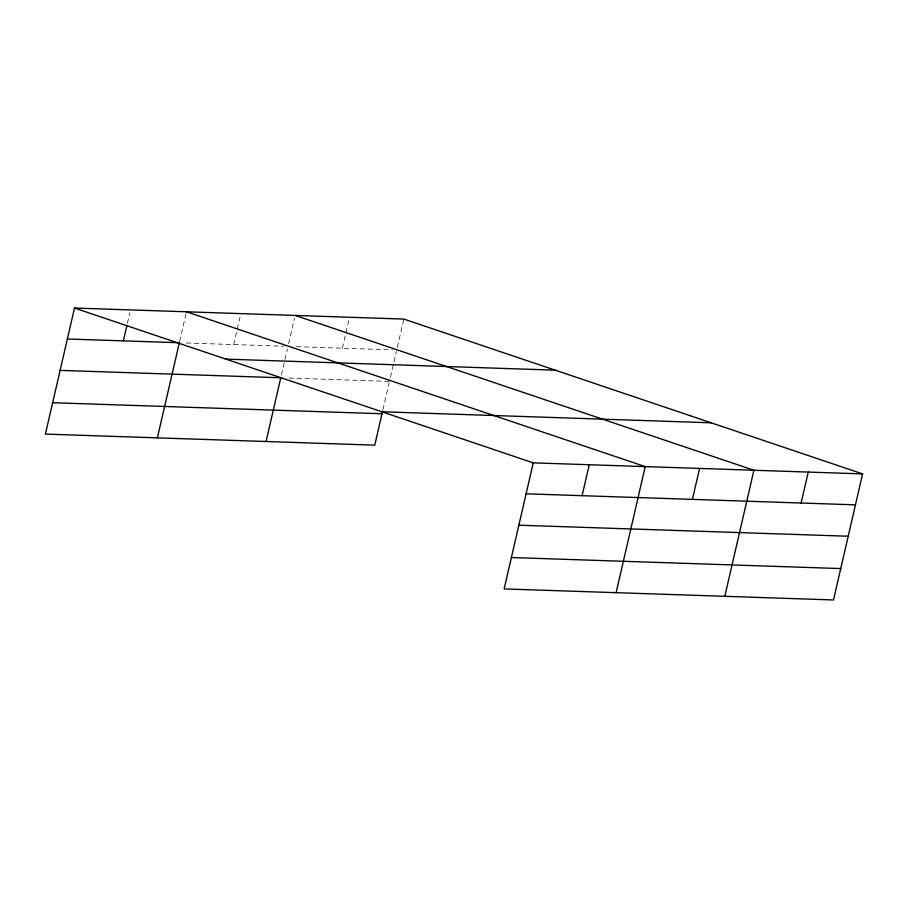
<?xml version="1.0" encoding="UTF-8"?>
<svg xmlns="http://www.w3.org/2000/svg" width="908" height="908" viewBox="0 0 908 908"><rect width="100%" height="100%" fill="white"/><g stroke="black" fill="none" stroke-linecap="round" stroke-linejoin="round"><path stroke-width="0.68" stroke-dasharray="4.54 3.41" d="M127.392 323.373L129.878 312.613M179.648 341.397L186.174 313.135M233.685 344.563L240.824 313.612M281.412 375.049L287.393 349.115M288.642 343.689L294.544 318.129M342.373 348.207L349.512 317.255M382.926 409.712L389.157 382.767M390.406 377.319L396.399 351.396M397.329 347.333L403.856 319.083M186.31 342.974L283.841 346.243M296.383 346.663L392.528 349.886M289.141 378.057L389.464 381.417"/><path stroke-width="1.36" d="M862.6 473.897L533.246 462.853L504.144 588.917L833.499 599.961L862.6 473.897L403.856 319.083L74.501 308.039L45.4 434.103L374.754 445.147L382.62 411.063M123.352 340.863L126.768 326.063M157.379 437.86L179.341 342.747M266.067 441.504L280.776 377.773L60.11 370.373M582.096 495.677L589.235 464.737M616.123 592.674L645.225 466.61L186.481 311.796M692.429 499.377L699.569 468.437M724.811 596.318L753.912 470.253L295.168 315.439M801.117 503.021L808.256 472.069M67.362 338.99L177.934 342.691M225.888 359.125L555.242 370.169M381.859 411.767L711.214 422.81M52.641 402.721L381.996 413.753M526.107 493.804L855.45 504.848M518.854 525.199L848.208 536.231M511.386 557.535L840.74 568.567M74.501 308.039L533.246 462.853"/></g></svg>
